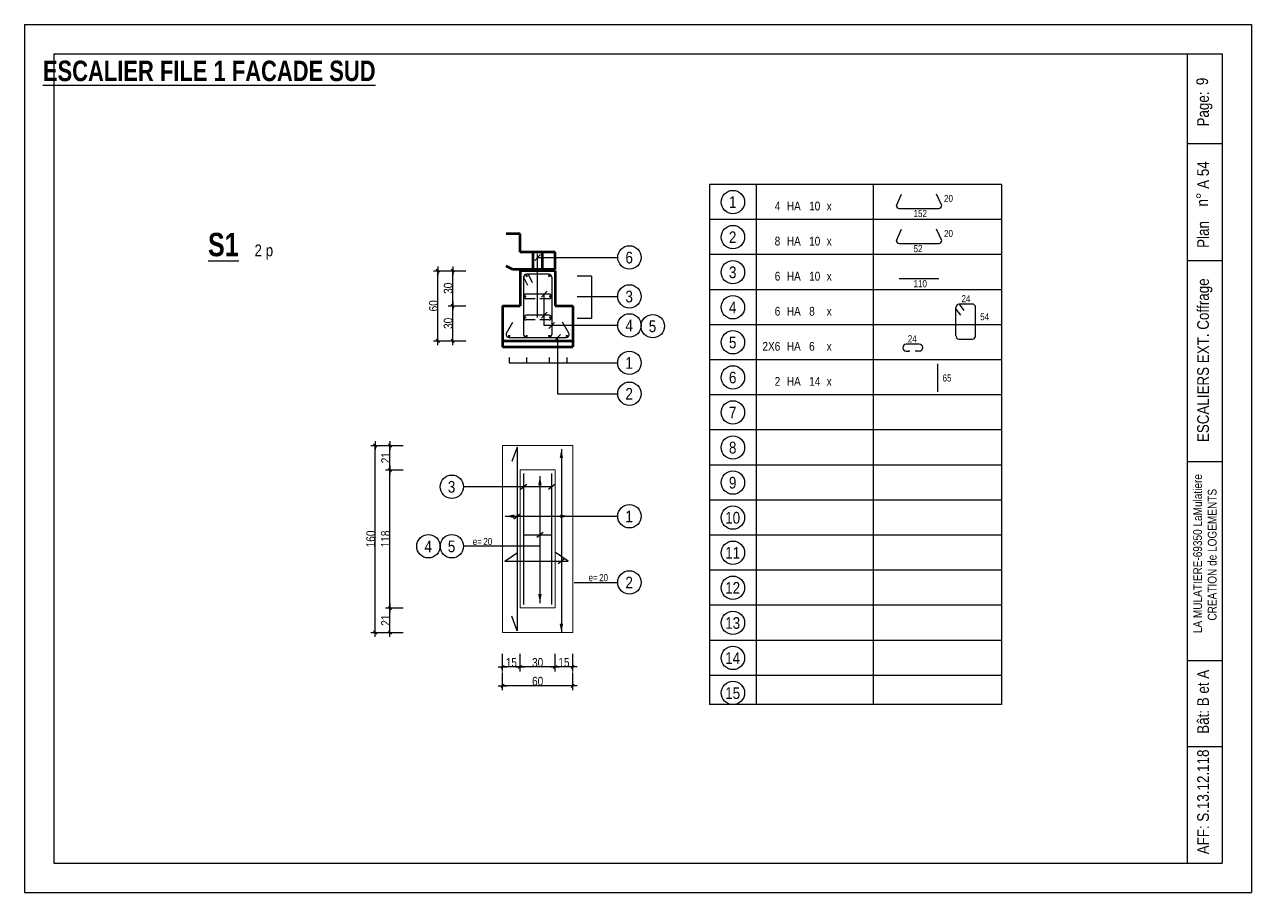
# Model space of a CAD drawing. Header units: centimetres. Extents: x 40138 to 55380, y -25189 to -21608.
# Drawn here: x 50757 to 52857, y -25189 to -23704 of the extents above; entities that cross this region are included whole.
import ezdxf
from ezdxf.enums import TextEntityAlignment as Align

# ---------------------------------------------------------------- set-up
doc = ezdxf.new("R2010")
doc.units = ezdxf.units.CM
doc.header["$LTSCALE"] = 25.4
doc.header["$PDMODE"] = 1
doc.header["$PDSIZE"] = -2
doc.linetypes.add('TIRETPT2', pattern=[12.7, 6.35, -3.175, 0, -3.175])
for name, color, linetype in [('01_cote_gen', 4, 'Continuous'), ('01_fenetres', 171, 'Continuous'), ('01_linteaux', 2, 'Continuous'), ('01_sem', 42, 'Continuous'), ('01_texte', 230, 'Continuous'), ('AA_COTES', 2, 'Continuous')]:
    doc.layers.add(name, color=color, linetype=linetype)
doc.layers.add('01_murs_coup', color=5, linetype='Continuous', lineweight=60)
doc.styles.add('impact', font='impact.ttf')
doc.styles.add('STYLE2', font='ARIALN.TTF')
doc.dimstyles.new('JB25', dxfattribs={"dimscale": 0.1, "dimtxt": 150, "dimasz": 15, "dimexe": 0.1, "dimexo": 0.1, "dimgap": 0.09, "dimtad": 1, "dimdec": 1, "dimlfac": 0.5, "dimdsep": 46, "dimtxsty": 'STYLE2', "dimblk1": 'BOND_G', "dimblk2": 'BOND_D', "dimsah": 1, "dimcen": 1.5, "dimdle": 0.01, "dimse1": 1, "dimse2": 1, "dimclrd": 4, "dimclre": 2, "dimclrt": 6, "dimazin": 2, "dimtfac": 2.333333, "dimtdec": 1, "dimtix": 1, "dimtmove": 2, "dimatfit": 3, "dimldrblk": 'BOND_G', "dimfxl": 1, "dimtolj": 1, "dimtzin": 0, "dimarcsym": 0})

# ---------------------------------------------------------------- blocks, each defined once
blk = doc.blocks.new('BOND_G')
at = {"layer": 'AA_COTES', "color": 0}
for p, q in [((0, -5), (0, 15)), ((5, 0), (-5, 0)), ((1.8, 1.8), (-1.8, -1.8))]:
    blk.add_line(p, q, dxfattribs=at)
blk = doc.blocks.new('BOND_D')
at = {"layer": 'AA_COTES', "color": 0}
for p, q in [((5, 0), (-5, 0)), ((-1.8, -1.8), (1.8, 1.8)), ((0, 5), (0, -15))]:
    blk.add_line(p, q, dxfattribs=at)
blk = doc.blocks.new('*D497')
at = {"layer": '01_cote_gen', "color": 4, "linetype": 'Continuous', "lineweight": -2, "transparency": 16777216}
blk.add_line((51357.1, -24742.6), (51357.1, -24425.6), dxfattribs=at)
at = {"layer": 'Defpoints', "color": 0, "linetype": 'Continuous', "transparency": 16777216}
for p in [(51357.1, -24424.1), (51409.6, -24424.1), (51409.6, -24744.1)]:
    blk.add_point(p, dxfattribs=at)
at = {"layer": '01_cote_gen', "color": 4, "linetype": 'Continuous', "lineweight": -2, "transparency": 16777216, "xscale": 1.5, "yscale": 1.5, "zscale": 1.5}
for name, p, rotation in [('BOND_D', (51357.1, -24424.1), 90), ('BOND_G', (51357.1, -24744.1), 270)]:
    blk.add_blockref(name, p, dxfattribs=dict(at, rotation=rotation))
at = {"layer": '01_cote_gen', "color": 6, "linetype": 'Continuous', "lineweight": 0, "transparency": 16777216, "insert": (51349.5, -24584.1), "char_height": 15, "attachment_point": 5, "rotation": 90, "style": 'STYLE2'}
blk.add_mtext('\\A1;160', dxfattribs=at)
blk = doc.blocks.new('*D511')
at = {"layer": '01_cote_gen', "color": 4, "linetype": 'Continuous', "lineweight": -2, "transparency": 16777216}
blk.add_line((51693.6, -24835.3), (51576.6, -24835.3), dxfattribs=at)
at = {"layer": 'Defpoints', "color": 0, "linetype": 'Continuous', "transparency": 16777216}
for p in [(51575.1, -24725.3), (51695.1, -24725.3), (51575.1, -24835.3)]:
    blk.add_point(p, dxfattribs=at)
at = {"layer": '01_cote_gen', "color": 4, "linetype": 'Continuous', "lineweight": -2, "transparency": 16777216, "xscale": 1.5, "yscale": 1.5, "zscale": 1.5, "rotation": 180}
blk.add_blockref('BOND_D', (51575.1, -24835.3), dxfattribs=at)
at = {"layer": '01_cote_gen', "color": 4, "linetype": 'Continuous', "lineweight": -2, "transparency": 16777216, "xscale": 1.5, "yscale": 1.5, "zscale": 1.5}
blk.add_blockref('BOND_G', (51695.1, -24835.3), dxfattribs=at)
at = {"layer": '01_cote_gen', "color": 6, "linetype": 'Continuous', "lineweight": 0, "transparency": 16777216, "insert": (51635.1, -24827.6), "char_height": 15, "attachment_point": 5, "style": 'STYLE2'}
blk.add_mtext('\\A1;60', dxfattribs=at)
blk = doc.blocks.new('*D512')
at = {"layer": '01_cote_gen', "color": 4, "linetype": 'Continuous', "lineweight": -2, "transparency": 16777216}
blk.add_line((51693.6, -24803.2), (51666.6, -24803.2), dxfattribs=at)
at = {"layer": 'Defpoints', "color": 0, "linetype": 'Continuous', "transparency": 16777216}
for p in [(51665.1, -24702.1), (51695.1, -24702.1), (51665.1, -24803.2)]:
    blk.add_point(p, dxfattribs=at)
at = {"layer": '01_cote_gen', "color": 4, "linetype": 'Continuous', "lineweight": -2, "transparency": 16777216, "xscale": 1.5, "yscale": 1.5, "zscale": 1.5, "rotation": 180}
blk.add_blockref('BOND_D', (51665.1, -24803.2), dxfattribs=at)
at = {"layer": '01_cote_gen', "color": 4, "linetype": 'Continuous', "lineweight": -2, "transparency": 16777216, "xscale": 1.5, "yscale": 1.5, "zscale": 1.5}
blk.add_blockref('BOND_G', (51695.1, -24803.2), dxfattribs=at)
at = {"layer": '01_cote_gen', "color": 6, "linetype": 'Continuous', "lineweight": 0, "transparency": 16777216, "insert": (51680.1, -24795.5), "char_height": 15, "attachment_point": 5, "style": 'STYLE2'}
blk.add_mtext('\\A1;15', dxfattribs=at)
blk = doc.blocks.new('*D513')
at = {"layer": '01_cote_gen', "color": 4, "linetype": 'Continuous', "lineweight": -2, "transparency": 16777216}
blk.add_line((51663.6, -24803.2), (51606.6, -24803.2), dxfattribs=at)
at = {"layer": 'Defpoints', "color": 0, "linetype": 'Continuous', "transparency": 16777216}
for p in [(51605.1, -24702.1), (51665.1, -24702.1), (51605.1, -24803.2)]:
    blk.add_point(p, dxfattribs=at)
at = {"layer": '01_cote_gen', "color": 4, "linetype": 'Continuous', "lineweight": -2, "transparency": 16777216, "xscale": 1.5, "yscale": 1.5, "zscale": 1.5, "rotation": 180}
blk.add_blockref('BOND_D', (51605.1, -24803.2), dxfattribs=at)
at = {"layer": '01_cote_gen', "color": 4, "linetype": 'Continuous', "lineweight": -2, "transparency": 16777216, "xscale": 1.5, "yscale": 1.5, "zscale": 1.5}
blk.add_blockref('BOND_G', (51665.1, -24803.2), dxfattribs=at)
at = {"layer": '01_cote_gen', "color": 6, "linetype": 'Continuous', "lineweight": 0, "transparency": 16777216, "insert": (51635.1, -24795.5), "char_height": 15, "attachment_point": 5, "style": 'STYLE2'}
blk.add_mtext('\\A1;30', dxfattribs=at)
blk = doc.blocks.new('*D514')
at = {"layer": '01_cote_gen', "color": 4, "linetype": 'Continuous', "lineweight": -2, "transparency": 16777216}
blk.add_line((51603.6, -24803.2), (51576.6, -24803.2), dxfattribs=at)
at = {"layer": 'Defpoints', "color": 0, "linetype": 'Continuous', "transparency": 16777216}
for p in [(51575.1, -24691.1), (51605.1, -24702.1), (51575.1, -24803.2)]:
    blk.add_point(p, dxfattribs=at)
at = {"layer": '01_cote_gen', "color": 4, "linetype": 'Continuous', "lineweight": -2, "transparency": 16777216, "xscale": 1.5, "yscale": 1.5, "zscale": 1.5, "rotation": 180}
blk.add_blockref('BOND_D', (51575.1, -24803.2), dxfattribs=at)
at = {"layer": '01_cote_gen', "color": 4, "linetype": 'Continuous', "lineweight": -2, "transparency": 16777216, "xscale": 1.5, "yscale": 1.5, "zscale": 1.5}
blk.add_blockref('BOND_G', (51605.1, -24803.2), dxfattribs=at)
at = {"layer": '01_cote_gen', "color": 6, "linetype": 'Continuous', "lineweight": 0, "transparency": 16777216, "insert": (51590.1, -24795.5), "char_height": 15, "attachment_point": 5, "style": 'STYLE2'}
blk.add_mtext('\\A1;15', dxfattribs=at)
blk = doc.blocks.new('*D498')
at = {"layer": '01_cote_gen', "color": 4, "linetype": 'Continuous', "lineweight": -2, "transparency": 16777216}
blk.add_line((51382.4, -24742.6), (51382.4, -24703.6), dxfattribs=at)
at = {"layer": 'Defpoints', "color": 0, "linetype": 'Continuous', "transparency": 16777216}
for p in [(51382.4, -24702.1), (51672.5, -24702.1), (51612.5, -24744.1)]:
    blk.add_point(p, dxfattribs=at)
at = {"layer": '01_cote_gen', "color": 4, "linetype": 'Continuous', "lineweight": -2, "transparency": 16777216, "xscale": 1.5, "yscale": 1.5, "zscale": 1.5}
for name, p, rotation in [('BOND_D', (51382.4, -24702.1), 90), ('BOND_G', (51382.4, -24744.1), 270)]:
    blk.add_blockref(name, p, dxfattribs=dict(at, rotation=rotation))
at = {"layer": '01_cote_gen', "color": 6, "linetype": 'Continuous', "lineweight": 0, "transparency": 16777216, "insert": (51374.9, -24723.1), "char_height": 15, "attachment_point": 5, "rotation": 90, "style": 'STYLE2'}
blk.add_mtext('\\A1;21', dxfattribs=at)
blk = doc.blocks.new('*D499')
at = {"layer": '01_cote_gen', "color": 4, "linetype": 'Continuous', "lineweight": -2, "transparency": 16777216}
blk.add_line((51382.4, -24700.6), (51382.4, -24467.6), dxfattribs=at)
at = {"layer": 'Defpoints', "color": 0, "linetype": 'Continuous', "transparency": 16777216}
for p in [(51382.4, -24466.1), (51672.5, -24466.1), (51404.9, -24702.1)]:
    blk.add_point(p, dxfattribs=at)
at = {"layer": '01_cote_gen', "color": 4, "linetype": 'Continuous', "lineweight": -2, "transparency": 16777216, "xscale": 1.5, "yscale": 1.5, "zscale": 1.5}
for name, p, rotation in [('BOND_D', (51382.4, -24466.1), 90), ('BOND_G', (51382.4, -24702.1), 270)]:
    blk.add_blockref(name, p, dxfattribs=dict(at, rotation=rotation))
at = {"layer": '01_cote_gen', "color": 6, "linetype": 'Continuous', "lineweight": 0, "transparency": 16777216, "insert": (51374.7, -24584.1), "char_height": 15, "attachment_point": 5, "rotation": 90, "style": 'STYLE2'}
blk.add_mtext('\\A1;118', dxfattribs=at)
blk = doc.blocks.new('*D500')
at = {"layer": '01_cote_gen', "color": 4, "linetype": 'Continuous', "lineweight": -2, "transparency": 16777216}
blk.add_line((51382.4, -24464.6), (51382.4, -24425.6), dxfattribs=at)
at = {"layer": 'Defpoints', "color": 0, "linetype": 'Continuous', "transparency": 16777216}
for p in [(51379.6, -24424.1), (51382.4, -24424.1), (51404.9, -24466.1)]:
    blk.add_point(p, dxfattribs=at)
at = {"layer": '01_cote_gen', "color": 4, "linetype": 'Continuous', "lineweight": -2, "transparency": 16777216, "xscale": 1.5, "yscale": 1.5, "zscale": 1.5}
for name, p, rotation in [('BOND_D', (51382.4, -24424.1), 90), ('BOND_G', (51382.4, -24466.1), 270)]:
    blk.add_blockref(name, p, dxfattribs=dict(at, rotation=rotation))
at = {"layer": '01_cote_gen', "color": 6, "linetype": 'Continuous', "lineweight": 0, "transparency": 16777216, "insert": (51374.9, -24445.1), "char_height": 15, "attachment_point": 5, "rotation": 90, "style": 'STYLE2'}
blk.add_mtext('\\A1;21', dxfattribs=at)
blk = doc.blocks.new('*D501')
at = {"layer": '01_cote_gen', "color": 4, "linetype": 'Continuous', "lineweight": -2, "transparency": 16777216}
blk.add_line((51489.7, -24243.7), (51489.7, -24186.7), dxfattribs=at)
at = {"layer": 'Defpoints', "color": 0, "linetype": 'Continuous', "transparency": 16777216}
for p in [(51489.7, -24185.2), (51556.9, -24185.2), (51556.9, -24245.2)]:
    blk.add_point(p, dxfattribs=at)
at = {"layer": '01_cote_gen', "color": 4, "linetype": 'Continuous', "lineweight": -2, "transparency": 16777216, "xscale": 1.5, "yscale": 1.5, "zscale": 1.5}
for name, p, rotation in [('BOND_D', (51489.7, -24185.2), 90), ('BOND_G', (51489.7, -24245.2), 270)]:
    blk.add_blockref(name, p, dxfattribs=dict(at, rotation=rotation))
at = {"layer": '01_cote_gen', "color": 6, "linetype": 'Continuous', "lineweight": 0, "transparency": 16777216, "insert": (51482, -24215.2), "char_height": 15, "attachment_point": 5, "rotation": 90, "style": 'STYLE2'}
blk.add_mtext('\\A1;30', dxfattribs=at)
blk = doc.blocks.new('*D502')
at = {"layer": '01_cote_gen', "color": 4, "linetype": 'Continuous', "lineweight": -2, "transparency": 16777216}
blk.add_line((51489.7, -24183.7), (51489.7, -24126.7), dxfattribs=at)
at = {"layer": 'Defpoints', "color": 0, "linetype": 'Continuous', "transparency": 16777216}
for p in [(51489.7, -24125.2), (51586.9, -24125.2), (51586.9, -24185.2)]:
    blk.add_point(p, dxfattribs=at)
at = {"layer": '01_cote_gen', "color": 4, "linetype": 'Continuous', "lineweight": -2, "transparency": 16777216, "xscale": 1.5, "yscale": 1.5, "zscale": 1.5}
for name, p, rotation in [('BOND_D', (51489.7, -24125.2), 90), ('BOND_G', (51489.7, -24185.2), 270)]:
    blk.add_blockref(name, p, dxfattribs=dict(at, rotation=rotation))
at = {"layer": '01_cote_gen', "color": 6, "linetype": 'Continuous', "lineweight": 0, "transparency": 16777216, "insert": (51482, -24155.2), "char_height": 15, "attachment_point": 5, "rotation": 90, "style": 'STYLE2'}
blk.add_mtext('\\A1;30', dxfattribs=at)
blk = doc.blocks.new('*D503')
at = {"layer": '01_cote_gen', "color": 4, "linetype": 'Continuous', "lineweight": -2, "transparency": 16777216}
blk.add_line((51464.4, -24243.7), (51464.4, -24126.7), dxfattribs=at)
at = {"layer": 'Defpoints', "color": 0, "linetype": 'Continuous', "transparency": 16777216}
for p in [(51464.4, -24125.2), (51589.4, -24125.2), (51559.4, -24245.2)]:
    blk.add_point(p, dxfattribs=at)
at = {"layer": '01_cote_gen', "color": 4, "linetype": 'Continuous', "lineweight": -2, "transparency": 16777216, "xscale": 1.5, "yscale": 1.5, "zscale": 1.5}
for name, p, rotation in [('BOND_D', (51464.4, -24125.2), 90), ('BOND_G', (51464.4, -24245.2), 270)]:
    blk.add_blockref(name, p, dxfattribs=dict(at, rotation=rotation))
at = {"layer": '01_cote_gen', "color": 6, "linetype": 'Continuous', "lineweight": 0, "transparency": 16777216, "insert": (51456.8, -24185.2), "char_height": 15, "attachment_point": 5, "rotation": 90, "style": 'STYLE2'}
blk.add_mtext('\\A1;60', dxfattribs=at)

msp = doc.modelspace()

# ---------------------------------------------------------------- linework, layer by layer
at = {"layer": '01_fenetres', "ltscale": 30}
for p, q in [((50806.88, -23753.95), (52806.88, -23753.95)), ((50806.88, -23753.95), (50806.88, -25138.95)), ((52746.88, -23753.95), (52806.88, -23753.95)), ((52746.88, -23753.95), (52746.88, -25138.95)), ((52746.88, -23753.95), (52806.88, -23753.95)), ((52746.88, -23753.95), (52746.88, -25138.95)), ((52806.88, -23753.95), (52806.88, -25138.95)), ((52806.88, -23753.95), (52806.88, -25138.95)), ((52806.88, -23753.95), (52806.88, -25138.95)), ((52806.88, -23753.95), (52806.88, -25138.95)), ((52806.88, -23908.09), (52746.88, -23908.09)), ((52806.88, -24108.09), (52746.88, -24108.09)), ((52746.88, -24451.81), (52806.88, -24451.81)), ((52746.88, -24791.98), (52806.88, -24791.98)), ((52429.32, -24867.64), (51929.32, -24867.64)), ((52746.88, -24938.95), (52806.88, -24938.95)), ((50806.88, -25138.95), (52806.88, -25138.95))]:
    msp.add_line(p, q, dxfattribs=at)
at = {"layer": '01_linteaux', "linetype": 'Continuous'}
for p, q in [((52249.09, -24013.42), (52257.79, -23994.2)), ((52326.68, -24013.42), (52317.98, -23994.2)), ((52254.09, -24018.42), (52321.68, -24018.42)), ((52249.09, -24073.42), (52257.79, -24054.2)), ((52326.68, -24073.42), (52317.98, -24054.2)), ((52254.09, -24078.42), (52321.68, -24078.42)), ((51635.11, -24205.25), (51635.11, -24096.45)), ((51611.11, -24136.24), (51611.11, -24234.24)), ((51611.11, -24136.24), (51617.85, -24150.16)), ((51654.11, -24131.24), (51616.11, -24131.24)), ((51618.72, -24131.24), (51625.45, -24145.16)), ((51659.11, -24136.24), (51659.11, -24234.24)), ((52254.09, -24138.42), (52321.68, -24138.42)), ((51655.11, -24165.24), (51615.11, -24165.24)), ((51631.11, -24173.24), (51615.11, -24173.24)), ((51655.11, -24173.24), (51639.11, -24173.24)), ((52350.78, -24236.21), (52350.78, -24188.21)), ((52350.78, -24190.76), (52358.77, -24201.49)), ((52378.78, -24182.21), (52356.78, -24182.21)), ((52356.78, -24182.21), (52364.77, -24192.94)), ((52384.78, -24236.21), (52384.78, -24188.21)), ((51581.78, -24231.74), (51592.64, -24212.94)), ((51655.11, -24201.24), (51615.11, -24201.24)), ((51631.11, -24209.24), (51615.11, -24209.24)), ((51655.11, -24209.24), (51639.11, -24209.24)), ((51688.44, -24231.74), (51677.59, -24212.94)), ((51586.11, -24239.24), (51684.11, -24239.24)), ((51616.11, -24239.24), (51654.11, -24239.24)), ((52288.15, -24250.81), (52266.15, -24250.81)), ((52356.78, -24242.21), (52378.78, -24242.21)), ((52266.15, -24262.81), (52270.34, -24262.81)), ((52272.18, -24262.81), (52269.96, -24262.81)), ((52288.15, -24262.81), (52281.55, -24262.81)), ((52320.09, -24332.27), (52320.09, -24284.26)), ((51599.84, -24427.07), (51591.17, -24451.72)), ((51599.84, -24427.07), (51599.84, -24741.07)), ((51611.11, -24472.07), (51611.11, -24696.07)), ((51659.11, -24696.07), (51659.11, -24472.07)), ((51611.11, -24576.81), (51659.11, -24576.81)), ((51578.91, -24621.86), (51600.61, -24607.35)), ((51687.11, -24621.86), (51665.41, -24607.35)), ((51578.91, -24621.86), (51687.11, -24621.86)), ((51599.84, -24741.07), (51591.17, -24716.43))]:
    msp.add_line(p, q, dxfattribs=at)
at = {"layer": '01_linteaux', "linetype": 'Continuous', "const_width": 2, "flags": 128}
for points in [[(51617.29, -24134.08, -1), (51615.29, -24134.08, -1)], [(51655.87, -24134.08, -1), (51653.87, -24134.08, -1)], [(51612.77, -24169.21, 1), (51614.77, -24169.21, 1)], [(51657.46, -24169.21, -1), (51655.46, -24169.21, -1)], [(51612.77, -24205.21, 1), (51614.77, -24205.21, 1)], [(51657.46, -24205.21, -1), (51655.46, -24205.21, -1)], [(51587.41, -24236.87, -1), (51585.41, -24236.87, -1)], [(51617.29, -24236.87, -1), (51615.29, -24236.87, -1)], [(51655.87, -24236.87, -1), (51653.87, -24236.87, -1)], [(51685.99, -24236.87, -1), (51683.99, -24236.87, -1)]]:
    msp.add_lwpolyline(points, format="xyb", close=True, dxfattribs=at)
at = {"layer": '01_linteaux', "linetype": 'Continuous'}
for centre, radius, start, end in [((52254.09, -24013.42), 5, 180, 270), ((52321.68, -24013.42), 5, 270, 0), ((52254.09, -24073.42), 5, 180, 270), ((52321.68, -24073.42), 5, 270, 0), ((51616.11, -24136.24), 5, 90, 180), ((51654.11, -24136.24), 5, 0, 90), ((51615.11, -24169.24), 4, 90, 270), ((51655.11, -24169.24), 4, 270, 90), ((52356.78, -24188.21), 6, 90.00091, 180), ((52378.78, -24188.21), 6, 0, 90.00091), ((51615.11, -24205.24), 4, 90, 270), ((51655.11, -24205.24), 4, 270, 90), ((51586.11, -24234.24), 5, 150, 270), ((51684.11, -24234.24), 5, 270, 30), ((51616.11, -24234.24), 5, 180, 270), ((51654.11, -24234.24), 5, 270, 0), ((52266.15, -24256.81), 6, 90.00091, 180), ((52288.15, -24256.81), 6, 0, 90.00091), ((52356.78, -24236.21), 6, 180, 270), ((52378.78, -24236.21), 6, 270, 0), ((52266.15, -24256.81), 6, 180, 269.99909), ((52288.15, -24256.81), 6, 269.99909, 360)]:
    msp.add_arc(centre, radius, start, end, dxfattribs=at)
at = {"layer": '01_murs_coup', "color": 2, "linetype": 'TIRETPT2'}
for p, q in [((51605.11, -24062.04), (51581.13, -24062.04)), ((51605.11, -24093.64), (51605.11, -24062.04)), ((51665.11, -24093.64), (51605.11, -24093.64)), ((51627.11, -24093.64), (51627.11, -24123.24)), ((51643.11, -24093.64), (51643.11, -24123.24)), ((51665.11, -24123.24), (51665.11, -24093.64)), ((51592.64, -24123.24), (51581.13, -24117.17)), ((51665.11, -24123.24), (51592.64, -24123.24))]:
    msp.add_line(p, q, dxfattribs=at)
at = {"layer": '01_murs_coup'}
for p, q in [((51665.11, -24125.24), (51605.11, -24125.24)), ((51605.11, -24125.24), (51605.11, -24185.24)), ((51665.11, -24125.24), (51665.11, -24185.24)), ((51575.11, -24185.24), (51605.11, -24185.24)), ((51575.11, -24185.24), (51575.11, -24255.24)), ((51665.11, -24185.24), (51695.11, -24185.24)), ((51695.11, -24185.24), (51695.11, -24255.24)), ((51575.11, -24245.24), (51695.11, -24245.24)), ((51575.11, -24255.24), (51695.11, -24255.24))]:
    msp.add_line(p, q, dxfattribs=at)
at = {"layer": '01_sem', "lineweight": 0, "ltscale": 7}
for p, q in [((51695.11, -24424.07), (51575.11, -24424.07)), ((51575.11, -24424.07), (51575.11, -24744.07)), ((51695.11, -24424.07), (51695.11, -24744.07)), ((51665.11, -24466.07), (51605.11, -24466.07)), ((51605.11, -24466.07), (51605.11, -24702.07)), ((51665.11, -24702.07), (51665.11, -24466.07)), ((51605.11, -24702.07), (51665.11, -24702.07)), ((51695.11, -24744.07), (51575.11, -24744.07))]:
    msp.add_line(p, q, dxfattribs=at)
at = {"layer": '01_texte', "ltscale": 30}
for p, q in [((50756.88, -23703.95), (50756.88, -25188.95)), ((50756.88, -23703.95), (52856.88, -23703.95)), ((52856.88, -23703.95), (52856.88, -25188.95)), ((51929.32, -23977.64), (51929.32, -24867.64)), ((52429.32, -23977.64), (51929.32, -23977.64)), ((52009.32, -23977.64), (52009.32, -24867.64)), ((52209.32, -23977.64), (52209.32, -24867.64)), ((52429.32, -23977.64), (52429.32, -24867.64)), ((52429.32, -24037.64), (51929.32, -24037.64)), ((52429.32, -24097.64), (51929.32, -24097.64)), ((52429.32, -24157.64), (51929.32, -24157.64)), ((52429.32, -24217.64), (51929.32, -24217.64)), ((52429.32, -24277.64), (51929.32, -24277.64)), ((52429.32, -24337.64), (51929.32, -24337.64)), ((52429.32, -24397.64), (51929.32, -24397.64)), ((51675.75, -24430.48), (51675.75, -24744.48)), ((52429.32, -24457.64), (51929.32, -24457.64)), ((51639.02, -24476.84), (51639.02, -24693.72)), ((51605.78, -24499.1), (51616.45, -24490.33)), ((51653.78, -24499.1), (51664.45, -24490.33)), ((52429.32, -24517.64), (51929.32, -24517.64)), ((51579.68, -24545.28), (51772.17, -24545.28)), ((51594.51, -24549.67), (51605.18, -24540.9)), ((51633.69, -24581.19), (51644.35, -24572.42)), ((52429.32, -24577.64), (51929.32, -24577.64)), ((51670.42, -24626.25), (51681.08, -24617.48)), ((52429.32, -24637.64), (51929.32, -24637.64)), ((51697.49, -24658.46), (51772.17, -24658.46)), ((52429.32, -24697.64), (51929.32, -24697.64)), ((52429.32, -24757.64), (51929.32, -24757.64)), ((52429.32, -24817.64), (51929.32, -24817.64)), ((50756.88, -25188.95), (52856.88, -25188.95))]:
    msp.add_line(p, q, dxfattribs=at)
at = {"layer": '01_texte'}
for p, q in [((51640.11, -24097.22), (51630.11, -24107.64)), ((51635.11, -24102.43), (51772.23, -24102.43)), ((51727.38, -24134.25), (51702.87, -24134.25)), ((51727.38, -24134.25), (51727.38, -24206.65)), ((51651.54, -24160.03), (51641.54, -24170.45)), ((51646.54, -24218.76), (51646.54, -24165.24)), ((51702.87, -24169.09), (51772.17, -24169.09)), ((51651.54, -24196.03), (51641.54, -24206.45)), ((51727.38, -24206.65), (51702.87, -24206.65)), ((51772.17, -24218.76), (51646.54, -24218.76)), ((51664.11, -24213.55), (51654.11, -24223.97)), ((51674.25, -24234.03), (51664.25, -24244.45)), ((51669.25, -24239.24), (51669.25, -24335.57)), ((51586.35, -24273.9), (51586.35, -24282.77)), ((51616.23, -24273.9), (51616.23, -24282.77)), ((51654.96, -24273.9), (51654.96, -24282.77)), ((51685.03, -24273.9), (51685.03, -24282.77)), ((51586.35, -24282.77), (51772.17, -24282.77)), ((51669.25, -24335.57), (51772.17, -24335.57)), ((51659.11, -24494.71), (51508.18, -24494.71)), ((51639.02, -24596.57), (51508.18, -24596.57))]:
    msp.add_line(p, q, dxfattribs=at)
for centre in [(51969.32, -24007.64), (51969.32, -24067.64), (51792.23, -24102.43), (51969.32, -24127.64), (51792.17, -24169.09), (51969.32, -24187.64), (51792.17, -24218.76), (51832.13, -24220.05), (51969.32, -24247.64), (51792.17, -24282.77), (51969.32, -24307.64), (51792.17, -24335.57), (51969.32, -24367.64), (51969.32, -24427.64), (51488.18, -24494.71), (51969.32, -24487.64), (51792.17, -24545.28), (51969.32, -24547.64), (51448.18, -24596.57), (51488.18, -24596.57), (51969.32, -24607.64), (51792.17, -24658.46), (51969.32, -24667.64), (51969.32, -24727.64), (51969.32, -24787.64), (51969.32, -24847.64)]:
    msp.add_circle(centre, 20, dxfattribs=at)
at = {"layer": '01_texte', "ltscale": 30}
for points in [[(51675.75, -24430.48), (51672.8, -24445.85), (51675.75, -24445.85)], [(51675.75, -24430.48), (51678.7, -24445.85), (51675.75, -24445.85)], [(51639.02, -24476.84), (51636.07, -24492.2), (51639.02, -24492.2)], [(51639.02, -24476.84), (51641.97, -24492.2), (51639.02, -24492.2)], [(51579.68, -24545.28), (51595.04, -24542.33), (51595.04, -24545.28)], [(51579.68, -24545.28), (51595.04, -24548.23), (51595.04, -24545.28)], [(51689.1, -24545.28), (51673.74, -24542.33), (51673.74, -24545.28)], [(51689.1, -24545.28), (51673.74, -24548.23), (51673.74, -24545.28)], [(51639.02, -24693.72), (51636.07, -24678.36), (51639.02, -24678.36)], [(51639.02, -24693.72), (51641.97, -24678.36), (51639.02, -24678.36)], [(51675.75, -24744.48), (51672.8, -24729.12), (51675.75, -24729.12)], [(51675.75, -24744.48), (51678.7, -24729.12), (51675.75, -24729.12)]]:
    msp.add_solid(points, dxfattribs=at)

# ---------------------------------------------------------------- texts
at = {"layer": '01_texte', "style": 'impact'}
msp.add_text('%%UESCALIER FILE 1 FACADE SUD', height=35, dxfattribs=at).set_placement((51073.01, -23811.22), align=Align.BOTTOM_CENTER)
at = {"layer": '01_texte', "style": 'STYLE2'}
for s, height, p in [('9', 20, (52782.59, -23807.69)), ('Page:', 20, (52784.03, -23878.37)), ('A 54', 20, (52784.03, -23985.01)), ('n%%D', 20, (52782.59, -24015.36)), ('Plan', 20, (52784.03, -24086.04)), ('ESCALIERS EXT. Coffrage', 20, (52784.03, -24418.37)), ('LA MULATIERE-69350 LaMulatiere', 15, (52772.16, -24745.28)), ('CREATION de LOGEMENTS', 15, (52797.16, -24723.8)), ('Bât: B et A', 20, (52784.03, -24917.49)), ('S.13.12.118', 20, (52784.03, -25067.99)), ('AFF:', 20, (52784.03, -25123.66))]:
    msp.add_text(s, height=height, rotation=90, dxfattribs=at).set_placement(p)
for s, p in [('1', (51968.92, -24007.87)), ('2', (51968.92, -24067.87)), ('6', (51791.82, -24102.66)), ('3', (51968.92, -24127.87)), ('3', (51791.77, -24169.32)), ('4', (51968.92, -24187.87)), ('4', (51791.77, -24218.99)), ('5', (51831.73, -24220.28)), ('5', (51968.92, -24247.87)), ('1', (51791.77, -24282.99)), ('6', (51968.92, -24307.87)), ('2', (51791.77, -24335.8)), ('7', (51968.92, -24367.87)), ('8', (51968.92, -24427.87)), ('3', (51487.78, -24494.94)), ('9', (51968.92, -24487.87)), ('1', (51791.77, -24545.51)), ('10', (51968.92, -24547.87)), ('4', (51447.78, -24596.8)), ('5', (51487.78, -24596.8)), ('11', (51968.92, -24607.87)), ('2', (51791.77, -24658.69)), ('12', (51968.92, -24667.87)), ('13', (51968.92, -24727.87)), ('14', (51968.92, -24787.87)), ('15', (51968.92, -24847.87))]:
    msp.add_text(s, height=20, dxfattribs=at).set_placement(p, align=Align.MIDDLE_CENTER)
at = {"layer": '01_texte'}
for s, height, style, p in [('20', 12, 'STYLE2', (52330.66, -24007.47)), ('HA', 15, 'STYLE2', (52061.61, -24022.04)), ('10', 15, 'STYLE2', (52099.78, -24022.04)), ('x', 15, 'STYLE2', (52129.88, -24022.04)), ('152', 12, 'STYLE2', (52278.46, -24033.31)), ('%%US1', 40, 'impact', (51070.9, -24100.34)), ('20', 12, 'STYLE2', (52330.66, -24067.47)), ('2 p', 20, 'STYLE2', (51150.51, -24100.3)), ('HA', 15, 'STYLE2', (52061.61, -24082.04)), ('10', 15, 'STYLE2', (52099.78, -24082.04)), ('x', 15, 'STYLE2', (52129.88, -24082.04)), ('52', 12, 'STYLE2', (52278.46, -24093.31)), ('HA', 15, 'STYLE2', (52061.61, -24142.04)), ('10', 15, 'STYLE2', (52099.78, -24142.04)), ('x', 15, 'STYLE2', (52129.88, -24142.04)), ('110', 12, 'STYLE2', (52278.46, -24153.31)), ('24', 12, 'STYLE2', (52360.6, -24179.05)), ('HA', 15, 'STYLE2', (52061.61, -24202.04)), ('8', 15, 'STYLE2', (52099.78, -24202.04)), ('x', 15, 'STYLE2', (52129.88, -24202.04)), ('54', 12, 'STYLE2', (52392.63, -24209.84)), ('HA', 15, 'STYLE2', (52061.61, -24262.04)), ('6', 15, 'STYLE2', (52099.78, -24262.04)), ('x', 15, 'STYLE2', (52129.88, -24262.04)), ('24', 12, 'STYLE2', (52268.72, -24247.57)), ('HA', 15, 'STYLE2', (52061.61, -24322.04)), ('14', 15, 'STYLE2', (52099.78, -24322.04)), ('x', 15, 'STYLE2', (52129.88, -24322.04)), ('65', 12, 'STYLE2', (52328.14, -24314.68)), ('e= ', 12, 'STYLE2', (51523.96, -24594.52)), ('20', 12, 'STYLE2', (51542.12, -24594.52)), ('e= ', 12, 'STYLE2', (51722.19, -24656.4)), ('20', 12, 'STYLE2', (51740.35, -24656.4))]:
    msp.add_text(s, height=height, dxfattribs=dict(at, style=style)).set_placement(p)
at = {"layer": '01_texte', "style": 'STYLE2'}
for s, p in [('4', (52050.41, -24022.04)), ('8', (52050.41, -24082.04)), ('6', (52050.41, -24142.04)), ('6', (52050.41, -24202.04)), ('2X6', (52050.41, -24262.04)), ('2', (52050.41, -24322.04))]:
    msp.add_text(s, height=15, dxfattribs=at).set_placement(p, align=Align.RIGHT)

# ---------------------------------------------------------------- dimensions: what is measured, and where the dimension line sits
at = {"layer": '01_cote_gen', "linetype": 'Continuous', "lineweight": 0}
for base, p1, p2, picture, middle in [((51464.45, -24125.24), (51559.35, -24245.24), (51589.35, -24125.24), '*D503', (51456.78, -24185.24)), ((51489.72, -24125.24), (51586.94, -24185.24), (51586.94, -24125.24), '*D502', (51482.05, -24155.24)), ((51489.72, -24185.24), (51556.94, -24245.24), (51556.94, -24185.24), '*D501', (51482.05, -24215.24)), ((51357.13, -24424.07), (51409.61, -24744.07), (51409.61, -24424.07), '*D497', (51349.46, -24584.07)), ((51382.4, -24424.07), (51404.9, -24466.07), (51379.63, -24424.07), '*D500', (51374.86, -24445.07)), ((51382.4, -24466.07), (51404.9, -24702.07), (51672.49, -24466.07), '*D499', (51374.73, -24584.07)), ((51382.4, -24702.07), (51612.49, -24744.07), (51672.49, -24702.07), '*D498', (51374.86, -24723.07))]:
    dim = msp.add_linear_dim(base=base, p1=p1, p2=p2, angle=90, dimstyle='JB25', dxfattribs=at)
    dim.commit()
    dim.dimension.update_dxf_attribs({"geometry": picture, "text_midpoint": middle})
for base, p1, p2, picture, middle in [((51575.11, -24803.15), (51605.11, -24702.07), (51575.11, -24691.1), '*D514', (51590.11, -24795.49)), ((51605.11, -24803.15), (51665.11, -24702.07), (51605.11, -24702.07), '*D513', (51635.11, -24795.49)), ((51665.11, -24803.15), (51695.11, -24702.07), (51665.11, -24702.07), '*D512', (51680.11, -24795.49)), ((51575.11, -24835.32), (51695.11, -24725.34), (51575.11, -24725.34), '*D511', (51635.11, -24827.65))]:
    dim = msp.add_linear_dim(base=base, p1=p1, p2=p2, dimstyle='JB25', dxfattribs=at)
    dim.commit()
    dim.dimension.update_dxf_attribs({"geometry": picture, "text_midpoint": middle})

doc.saveas('drawing.dxf')
